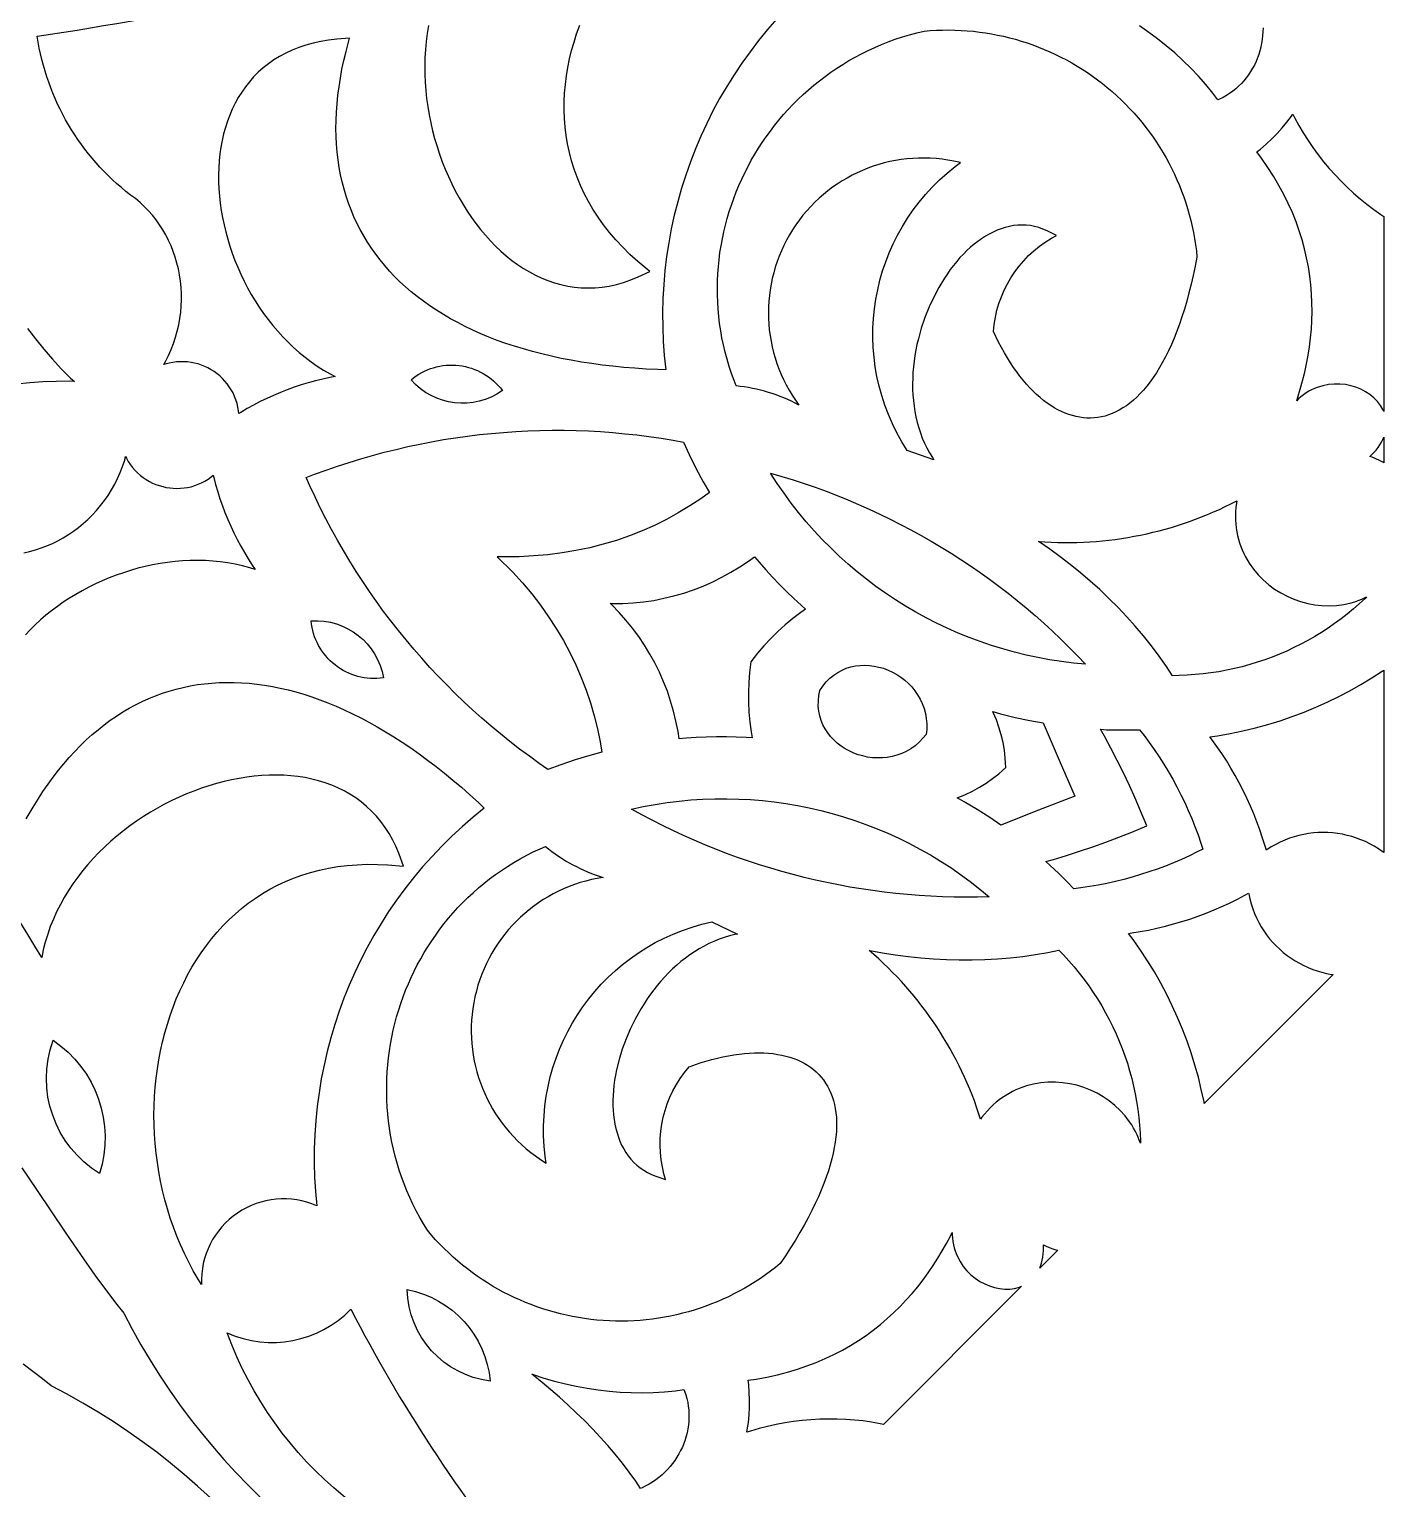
# Model space of a CAD drawing. Extents: x -1917 to -261, y -485 to 605.
# Drawn here: x -1179.4 to -1060, y -97 to 31.7 of the extents above; entities that cross this region are included whole.
import ezdxf

# ---------------------------------------------------------------- set-up
doc = ezdxf.new("R2010")
doc.units = 0
doc.layers.add('LAYER_1', color=18, linetype='CONTINUOUS')

msp = doc.modelspace()

# ---------------------------------------------------------------- linework, layer by layer
at = {"layer": 'LAYER_1'}
for points in [[(-1108.93, 36.89, 0.258887), (-1123.28, 1.65), (-1123.99, 1.67), (-1125, 1.72), (-1126, 1.79), (-1126.98, 1.87), (-1127.94, 1.96), (-1128.88, 2.07), (-1129.81, 2.2), (-1130.72, 2.34), (-1131.62, 2.49), (-1132.49, 2.66), (-1133.35, 2.85), (-1134.2, 3.05), (-1135.02, 3.26), (-1135.83, 3.49), (-1136.62, 3.73), (-1137.39, 3.98), (-1138.14, 4.25), (-1138.87, 4.54), (-1139.59, 4.83), (-1140.29, 5.14), (-1140.97, 5.47), (-1141.63, 5.81), (-1142.27, 6.16), (-1142.89, 6.52), (-1143.5, 6.9), (-1144.08, 7.28), (-1144.65, 7.69), (-1145.19, 8.1), (-1145.72, 8.53), (-1146.23, 8.97), (-1146.72, 9.42), (-1147.19, 9.88), (-1147.64, 10.35), (-1148.06, 10.84), (-1148.47, 11.34), (-1148.86, 11.85), (-1149.23, 12.37), (-1149.58, 12.9), (-1149.91, 13.45), (-1150.22, 14.01), (-1150.51, 14.57), (-1150.78, 15.15), (-1151.03, 15.74), (-1151.25, 16.34), (-1151.46, 16.95), (-1151.65, 17.57), (-1151.81, 18.21), (-1151.95, 18.85), (-1152.07, 19.5), (-1152.17, 20.17), (-1152.25, 20.84), (-1152.31, 21.53), (-1152.35, 22.22), (-1152.36, 22.93), (-1152.35, 23.64), (-1152.32, 24.37), (-1152.27, 25.1), (-1152.19, 25.85), (-1152.09, 26.6), (-1151.97, 27.37), (-1151.83, 28.14), (-1151.66, 28.92), (-1151.47, 29.71), (-1151.16, 30.88), (-1152.29, 30.81), (-1153.01, 30.72), (-1153.71, 30.6), (-1154.38, 30.45), (-1155.02, 30.28), (-1155.64, 30.07), (-1156.23, 29.83), (-1156.79, 29.57), (-1157.33, 29.28), (-1157.84, 28.97), (-1158.32, 28.63), (-1158.78, 28.26), (-1159.21, 27.88), (-1159.62, 27.47), (-1159.99, 27.05), (-1160.35, 26.6), (-1160.67, 26.13), (-1160.98, 25.65), (-1161.25, 25.15), (-1161.5, 24.64), (-1161.73, 24.11), (-1161.93, 23.57), (-1162.11, 23.01), (-1162.27, 22.44), (-1162.4, 21.87), (-1162.51, 21.28), (-1162.59, 20.68), (-1162.65, 20.08), (-1162.69, 19.47), (-1162.71, 18.85), (-1162.71, 18.23), (-1162.68, 17.6), (-1162.63, 16.97), (-1162.56, 16.34), (-1162.47, 15.71), (-1162.36, 15.07), (-1162.23, 14.44), (-1162.08, 13.81), (-1161.9, 13.17), (-1161.71, 12.55), (-1161.5, 11.92), (-1161.27, 11.3), (-1161.02, 10.69), (-1160.75, 10.08), (-1160.46, 9.48), (-1160.15, 8.89), (-1159.83, 8.3), (-1159.48, 7.73), (-1159.12, 7.17), (-1158.74, 6.62), (-1158.34, 6.08), (-1157.93, 5.56), (-1157.5, 5.05), (-1157.05, 4.56), (-1156.58, 4.08), (-1156.1, 3.62), (-1155.6, 3.18), (-1155.09, 2.76), (-1154.56, 2.36), (-1154.01, 1.98), (-1153.45, 1.62), (-1152.87, 1.29), (-1152.44, 1.06), (-1152.89, 0.98), (-1153.53, 0.84), (-1154.17, 0.68), (-1154.8, 0.51), (-1155.42, 0.32), (-1156.04, 0.12), (-1156.66, -0.11), (-1157.26, -0.34), (-1157.86, -0.6), (-1158.46, -0.87), (-1159.05, -1.15), (-1159.63, -1.45), (-1160.2, -1.77), (-1160.76, -2.1), (-1160.93, -2.2), (-1160.95, -1.97), (-1161, -1.64), (-1161.08, -1.31), (-1161.18, -0.99), (-1161.3, -0.69), (-1161.44, -0.39), (-1161.59, -0.11), (-1161.77, 0.16), (-1161.95, 0.42), (-1162.16, 0.66), (-1162.38, 0.89), (-1162.61, 1.11), (-1162.85, 1.31), (-1163.11, 1.49), (-1163.37, 1.66), (-1163.65, 1.82), (-1163.93, 1.95), (-1164.22, 2.07), (-1164.52, 2.17), (-1164.83, 2.25), (-1165.14, 2.31), (-1165.46, 2.35), (-1165.78, 2.37), (-1166.1, 2.37), (-1166.43, 2.35), (-1166.76, 2.31), (-1167.08, 2.24), (-1167.41, 2.16), (-1167.55, 2.11), (-1167.4, 2.38), (-1167.13, 2.9), (-1166.89, 3.44), (-1166.68, 3.97), (-1166.5, 4.52), (-1166.35, 5.06), (-1166.22, 5.61), (-1166.13, 6.17), (-1166.05, 6.72), (-1166.01, 7.27), (-1165.99, 7.83), (-1165.99, 8.38), (-1166.02, 8.92), (-1166.07, 9.47), (-1166.15, 10.01), (-1166.26, 10.54), (-1166.38, 11.06), (-1166.53, 11.58), (-1166.71, 12.08), (-1166.9, 12.58), (-1167.12, 13.06), (-1167.36, 13.54), (-1167.62, 14), (-1167.91, 14.44), (-1168.21, 14.87), (-1168.54, 15.28), (-1168.89, 15.67), (-1169.26, 16.05), (-1169.64, 16.41), (-1170.05, 16.74), (-1170.47, 17.05, -0.194027), (-1178.7, 31.05, 0.023981), (-1141.56, 38.57)], [(-1179.67, -37.94), (-1179.06, -36.89), (-1178.63, -36.2), (-1178.2, -35.53), (-1177.75, -34.88), (-1177.3, -34.25), (-1176.84, -33.65), (-1176.36, -33.07), (-1175.88, -32.51), (-1175.39, -31.98), (-1174.89, -31.46), (-1174.38, -30.98), (-1173.86, -30.51), (-1173.34, -30.07), (-1172.81, -29.64), (-1172.27, -29.24), (-1171.72, -28.87), (-1171.16, -28.51), (-1170.6, -28.18), (-1170.03, -27.87), (-1169.45, -27.59), (-1168.86, -27.32), (-1168.27, -27.08), (-1167.67, -26.86), (-1167.07, -26.67), (-1166.46, -26.49), (-1165.84, -26.34), (-1165.22, -26.21), (-1164.58, -26.1), (-1163.95, -26.02), (-1163.31, -25.96), (-1162.66, -25.91), (-1162, -25.9), (-1161.35, -25.9), (-1160.68, -25.93), (-1160.01, -25.98), (-1159.34, -26.05), (-1158.66, -26.14), (-1157.97, -26.26), (-1157.29, -26.4), (-1156.59, -26.56), (-1155.89, -26.74), (-1155.19, -26.95), (-1154.49, -27.18), (-1153.78, -27.43), (-1153.07, -27.7), (-1152.35, -28), (-1151.63, -28.32), (-1150.91, -28.66), (-1150.18, -29.02), (-1149.45, -29.41), (-1148.72, -29.82), (-1147.99, -30.25), (-1147.25, -30.7), (-1146.51, -31.18), (-1145.77, -31.68), (-1145.03, -32.2), (-1144.29, -32.75), (-1143.54, -33.32), (-1142.8, -33.91), (-1142.05, -34.52), (-1141.3, -35.15), (-1140.55, -35.81), (-1139.8, -36.49), (-1139.28, -36.98, 0.258855), (-1154.05, -72.05, 0.55555), (-1164.22, -78.97), (-1164.51, -78.5), (-1164.94, -77.76), (-1165.34, -77.01), (-1165.71, -76.26), (-1166.06, -75.49), (-1166.39, -74.71), (-1166.69, -73.92), (-1166.97, -73.12), (-1167.22, -72.32), (-1167.45, -71.51), (-1167.65, -70.69), (-1167.83, -69.87), (-1167.98, -69.04), (-1168.11, -68.22), (-1168.22, -67.39), (-1168.3, -66.55), (-1168.36, -65.72), (-1168.4, -64.89), (-1168.41, -64.06), (-1168.39, -63.23), (-1168.36, -62.41), (-1168.3, -61.59), (-1168.22, -60.78), (-1168.11, -59.97), (-1167.98, -59.16), (-1167.83, -58.37), (-1167.65, -57.58), (-1167.45, -56.8), (-1167.23, -56.03), (-1166.99, -55.28), (-1166.72, -54.53), (-1166.44, -53.8), (-1166.12, -53.08), (-1165.79, -52.38), (-1165.44, -51.69), (-1165.06, -51.02), (-1164.66, -50.36), (-1164.24, -49.73), (-1163.79, -49.11), (-1163.33, -48.51), (-1162.84, -47.93), (-1162.34, -47.37), (-1161.81, -46.84), (-1161.26, -46.33), (-1160.69, -45.84), (-1160.09, -45.37), (-1159.48, -44.94), (-1158.85, -44.52), (-1158.19, -44.14), (-1157.51, -43.78), (-1156.82, -43.46), (-1156.1, -43.16), (-1155.36, -42.89), (-1154.6, -42.65), (-1153.82, -42.45), (-1153.02, -42.28), (-1152.2, -42.14), (-1151.36, -42.04), (-1150.5, -41.97), (-1149.61, -41.94), (-1148.71, -41.95), (-1147.79, -41.99), (-1146.42, -42.11), (-1146.79, -41.05), (-1147.06, -40.41), (-1147.36, -39.8), (-1147.68, -39.23), (-1148.03, -38.68), (-1148.4, -38.17), (-1148.8, -37.69), (-1149.23, -37.24), (-1149.67, -36.83), (-1150.14, -36.44), (-1150.62, -36.08), (-1151.13, -35.76), (-1151.65, -35.46), (-1152.19, -35.2), (-1152.74, -34.96), (-1153.31, -34.76), (-1153.89, -34.58), (-1154.49, -34.43), (-1155.09, -34.3), (-1155.71, -34.21), (-1156.33, -34.14), (-1156.97, -34.09), (-1157.61, -34.08), (-1158.26, -34.09), (-1158.91, -34.12), (-1159.57, -34.18), (-1160.23, -34.26), (-1160.9, -34.36), (-1161.56, -34.49), (-1162.23, -34.64), (-1162.9, -34.82), (-1163.56, -35.02), (-1164.22, -35.23), (-1164.88, -35.48), (-1165.54, -35.74), (-1166.19, -36.02), (-1166.84, -36.32), (-1167.47, -36.64), (-1168.1, -36.99), (-1168.72, -37.35), (-1169.34, -37.73), (-1169.94, -38.13), (-1170.53, -38.55), (-1171.1, -38.98), (-1171.66, -39.44), (-1172.21, -39.91), (-1172.74, -40.39), (-1173.26, -40.9), (-1173.76, -41.42), (-1174.24, -41.95), (-1174.7, -42.5), (-1175.13, -43.07), (-1175.55, -43.65), (-1175.95, -44.25), (-1176.32, -44.86), (-1176.66, -45.48), (-1176.99, -46.12), (-1177.28, -46.76), (-1177.55, -47.43), (-1177.78, -48.1), (-1177.99, -48.79), (-1178.17, -49.48), (-1178.31, -50.16, 0.023948), (-1199.26, -18.58, -0.193982)], [(-1180.07, -68.7), (-1178.76, -70.61), (-1176.17, -74.45), (-1174.89, -76.33), (-1173.61, -78.15), (-1172.33, -79.89), (-1171.69, -80.73), (-1171.06, -81.52, 0.208481), (-1133.56, -112.37)], [(-1146.61, -125.42, 0.208478), (-1177.46, -87.92), (-1178.24, -87.29), (-1179.08, -86.64), (-1179.94, -86)]]:
    msp.add_lwpolyline(points, format="xyb", dxfattribs=at)
for points in [[(-1144.21, 32.01), (-1144.33, 31.31), (-1144.42, 30.6), (-1144.48, 29.88), (-1144.52, 29.16), (-1144.54, 28.44), (-1144.53, 27.72), (-1144.5, 27), (-1144.44, 26.28), (-1144.37, 25.57), (-1144.27, 24.85), (-1144.15, 24.14), (-1144, 23.43), (-1143.84, 22.73), (-1143.66, 22.03), (-1143.45, 21.35), (-1143.23, 20.67), (-1142.99, 20), (-1142.73, 19.34), (-1142.45, 18.69), (-1142.15, 18.05), (-1141.84, 17.43), (-1141.51, 16.82), (-1141.16, 16.22), (-1140.79, 15.64), (-1140.42, 15.08), (-1140.02, 14.54), (-1139.61, 14.01), (-1139.19, 13.51), (-1138.75, 13.02), (-1138.29, 12.56), (-1137.83, 12.12), (-1137.35, 11.7), (-1136.86, 11.3), (-1136.35, 10.94), (-1135.84, 10.59), (-1135.31, 10.28), (-1134.77, 10), (-1134.22, 9.74), (-1133.67, 9.52), (-1133.1, 9.32), (-1132.52, 9.16), (-1131.93, 9.03), (-1131.34, 8.94), (-1130.74, 8.89), (-1130.13, 8.87), (-1129.51, 8.88), (-1128.89, 8.94), (-1128.26, 9.04), (-1127.63, 9.18), (-1127, 9.35), (-1126.36, 9.57), (-1125.72, 9.84), (-1124.7, 10.33), (-1125.75, 11.21), (-1126.44, 11.83), (-1127.08, 12.46), (-1127.68, 13.11), (-1128.25, 13.76), (-1128.77, 14.43), (-1129.25, 15.11), (-1129.7, 15.8), (-1130.1, 16.49), (-1130.47, 17.2), (-1130.81, 17.91), (-1131.1, 18.63), (-1131.36, 19.35), (-1131.59, 20.08), (-1131.78, 20.82), (-1131.94, 21.56), (-1132.06, 22.3), (-1132.15, 23.05), (-1132.21, 23.8), (-1132.24, 24.55), (-1132.23, 25.3), (-1132.2, 26.05), (-1132.13, 26.81), (-1132.04, 27.56), (-1131.91, 28.31), (-1131.76, 29.06), (-1131.58, 29.8), (-1131.37, 30.54), (-1131.14, 31.28), (-1130.87, 32.02)], [(-1070.62, 31.79), (-1070.63, 31.45), (-1070.65, 31.11), (-1070.69, 30.77), (-1070.74, 30.44), (-1070.81, 30.1), (-1070.89, 29.78), (-1070.99, 29.45), (-1071.1, 29.14), (-1071.23, 28.83), (-1071.38, 28.52), (-1071.54, 28.23), (-1071.71, 27.94), (-1071.89, 27.66), (-1072.09, 27.39), (-1072.3, 27.13), (-1072.53, 26.88), (-1072.77, 26.65), (-1073.02, 26.42), (-1073.28, 26.21), (-1073.56, 26.01), (-1073.85, 25.83), (-1074.14, 25.66), (-1074.46, 25.51), (-1074.59, 25.45), (-1075.05, 26.05), (-1075.67, 26.81), (-1076.31, 27.54), (-1076.99, 28.24), (-1077.68, 28.92), (-1078.4, 29.58), (-1079.15, 30.21), (-1079.91, 30.82), (-1080.7, 31.4), (-1081.5, 31.96)], [(-1179.56, 5.3), (-1178.86, 4.38), (-1178.13, 3.48), (-1177.37, 2.6), (-1176.58, 1.75), (-1175.76, 0.93), (-1175.43, 0.62), (-1175.88, 0.64), (-1177.04, 0.63), (-1178.2, 0.59), (-1179.36, 0.51), (-1180.51, 0.39)], [(-1179.88, -14.47), (-1179.37, -14.35), (-1178.86, -14.22), (-1178.35, -14.05), (-1177.86, -13.86), (-1177.37, -13.65), (-1176.89, -13.42), (-1176.41, -13.16), (-1175.95, -12.88), (-1175.51, -12.57), (-1175.07, -12.25), (-1174.65, -11.9), (-1174.24, -11.54), (-1173.85, -11.15), (-1173.47, -10.75), (-1173.11, -10.32), (-1172.77, -9.88), (-1172.45, -9.42), (-1172.15, -8.94), (-1171.87, -8.44), (-1171.62, -7.93), (-1171.38, -7.41), (-1171.18, -6.86), (-1170.99, -6.3), (-1170.91, -6), (-1170.84, -6.14), (-1170.67, -6.43), (-1170.49, -6.71), (-1170.29, -6.97), (-1170.07, -7.21), (-1169.85, -7.44), (-1169.6, -7.65), (-1169.35, -7.85), (-1169.09, -8.02), (-1168.81, -8.18), (-1168.53, -8.33), (-1168.24, -8.45), (-1167.94, -8.56), (-1167.64, -8.64), (-1167.33, -8.71), (-1167.02, -8.76), (-1166.71, -8.79), (-1166.39, -8.8), (-1166.08, -8.79), (-1165.76, -8.76), (-1165.44, -8.72), (-1165.13, -8.65), (-1164.82, -8.56), (-1164.52, -8.44), (-1164.21, -8.31), (-1163.92, -8.16), (-1163.63, -7.98), (-1163.36, -7.79), (-1163.18, -7.64), (-1163.14, -7.83), (-1162.97, -8.46), (-1162.79, -9.09), (-1162.59, -9.71), (-1162.38, -10.33), (-1162.15, -10.94), (-1161.9, -11.54), (-1161.64, -12.14), (-1161.36, -12.73), (-1161.07, -13.31), (-1160.76, -13.89), (-1160.44, -14.46), (-1160.1, -15.02), (-1159.74, -15.57), (-1159.49, -15.94), (-1159.95, -15.8), (-1160.59, -15.63), (-1161.24, -15.48), (-1161.9, -15.37), (-1162.56, -15.27), (-1163.22, -15.21), (-1163.88, -15.17), (-1164.55, -15.15), (-1165.22, -15.16), (-1165.88, -15.19), (-1166.55, -15.24), (-1167.21, -15.32), (-1167.87, -15.42), (-1168.53, -15.54), (-1169.18, -15.68), (-1169.83, -15.84), (-1170.47, -16.03), (-1171.11, -16.23), (-1171.74, -16.45), (-1172.36, -16.69), (-1172.97, -16.94), (-1173.57, -17.22), (-1174.16, -17.51), (-1174.74, -17.82), (-1175.31, -18.14), (-1175.87, -18.48), (-1176.41, -18.84), (-1176.93, -19.21), (-1177.45, -19.59), (-1177.94, -19.99), (-1178.42, -20.4), (-1178.88, -20.83), (-1179.33, -21.26), (-1179.75, -21.71)]]:
    msp.add_lwpolyline(points, dxfattribs=at)
for points in [[(-1100.51, 31.51, -0.414412), (-1076.44, 11.59), (-1076.6, 10.79), (-1076.77, 9.97), (-1076.95, 9.19), (-1077.15, 8.43), (-1077.34, 7.7), (-1077.55, 7), (-1077.77, 6.32), (-1077.99, 5.67), (-1078.22, 5.05), (-1078.46, 4.45), (-1078.7, 3.88), (-1078.96, 3.33), (-1079.21, 2.81), (-1079.48, 2.32), (-1079.74, 1.85), (-1080.02, 1.4), (-1080.3, 0.98), (-1080.58, 0.59), (-1080.87, 0.22), (-1081.16, -0.13), (-1081.45, -0.45), (-1081.75, -0.75), (-1082.05, -1.02), (-1082.36, -1.28), (-1082.67, -1.51), (-1082.97, -1.71), (-1083.29, -1.9), (-1083.6, -2.06), (-1083.91, -2.2), (-1084.23, -2.32), (-1084.54, -2.42), (-1084.86, -2.49), (-1085.18, -2.55), (-1085.5, -2.59), (-1085.82, -2.6), (-1086.14, -2.6), (-1086.46, -2.58), (-1086.78, -2.53), (-1087.1, -2.47), (-1087.42, -2.39), (-1087.74, -2.29), (-1088.06, -2.17), (-1088.38, -2.03), (-1088.7, -1.87), (-1089.02, -1.69), (-1089.33, -1.5), (-1089.65, -1.28), (-1089.96, -1.05), (-1090.27, -0.8), (-1090.58, -0.53), (-1090.88, -0.24), (-1091.18, 0.07), (-1091.48, 0.39), (-1091.77, 0.73), (-1092.06, 1.09), (-1092.34, 1.47), (-1092.62, 1.86), (-1092.89, 2.27), (-1093.16, 2.7), (-1093.42, 3.14), (-1093.93, 4.08), (-1094.38, 5.02, -0.248752), (-1089.27, 13.25), (-1088.84, 13.5), (-1089.29, 13.73), (-1089.65, 13.91), (-1090.02, 14.06), (-1090.39, 14.19), (-1090.76, 14.29), (-1091.13, 14.36), (-1091.51, 14.4), (-1091.88, 14.41), (-1092.25, 14.4), (-1092.62, 14.36), (-1092.98, 14.29), (-1093.35, 14.2), (-1093.71, 14.09), (-1094.06, 13.96), (-1094.42, 13.8), (-1094.76, 13.62), (-1095.1, 13.43), (-1095.44, 13.21), (-1095.77, 12.97), (-1096.1, 12.72), (-1096.42, 12.45), (-1096.73, 12.16), (-1097.04, 11.86), (-1097.34, 11.54), (-1097.63, 11.2), (-1097.91, 10.85), (-1098.19, 10.49), (-1098.45, 10.12), (-1098.71, 9.73), (-1099.2, 8.92), (-1099.65, 8.07), (-1100.06, 7.19), (-1100.43, 6.27), (-1100.75, 5.33), (-1101.01, 4.37), (-1101.13, 3.89), (-1101.23, 3.4), (-1101.31, 2.9), (-1101.39, 2.41), (-1101.44, 1.91), (-1101.49, 1.42), (-1101.51, 0.92), (-1101.52, 0.42), (-1101.52, -0.07), (-1101.49, -0.56), (-1101.45, -1.05), (-1101.39, -1.54), (-1101.32, -2.02), (-1101.23, -2.5), (-1101.11, -2.98), (-1100.98, -3.45), (-1100.83, -3.91), (-1100.66, -4.36), (-1100.47, -4.81), (-1100.25, -5.24), (-1100.02, -5.67), (-1099.76, -6.09), (-1099.64, -6.28), (-1102, -5.46, -0.389309), (-1097.77, 19.57), (-1097.3, 19.93), (-1097.88, 20.05, 0.687121), (-1111.55, -1.45, 0.098951), (-1117.08, 0.23), (-1117.26, 0.7), (-1117.49, 1.32), (-1117.69, 1.95), (-1117.88, 2.58), (-1118.05, 3.21), (-1118.2, 3.84), (-1118.33, 4.47), (-1118.44, 5.1), (-1118.53, 5.73), (-1118.61, 6.36), (-1118.66, 6.99), (-1118.7, 7.62), (-1118.73, 8.25), (-1118.73, 8.87), (-1118.72, 9.5), (-1118.69, 10.12), (-1118.64, 10.75), (-1118.58, 11.36), (-1118.5, 11.98), (-1118.4, 12.59), (-1118.29, 13.2), (-1118.16, 13.81), (-1118.02, 14.41), (-1117.86, 15), (-1117.68, 15.6), (-1117.49, 16.18), (-1117.29, 16.76), (-1117.06, 17.34), (-1116.83, 17.91), (-1116.58, 18.47), (-1116.31, 19.03), (-1116.03, 19.58), (-1115.74, 20.12), (-1115.43, 20.65), (-1115.11, 21.18), (-1114.77, 21.69), (-1114.42, 22.2), (-1114.06, 22.7), (-1113.69, 23.19), (-1113.3, 23.67), (-1112.9, 24.15), (-1112.48, 24.61), (-1112.05, 25.06), (-1111.62, 25.5), (-1111.16, 25.92), (-1110.7, 26.34), (-1110.23, 26.74), (-1109.74, 27.14), (-1109.24, 27.52), (-1108.73, 27.89), (-1108.21, 28.24), (-1107.68, 28.58), (-1107.13, 28.91), (-1106.58, 29.22), (-1106.02, 29.52), (-1105.44, 29.8), (-1104.86, 30.07), (-1104.26, 30.33), (-1103.66, 30.57), (-1103.05, 30.79), (-1102.42, 30.99), (-1101.79, 31.18), (-1101.15, 31.36)], [(-1145.74, 0.78, -0.429262), (-1137.69, -0.17, -0.38844)], [(-1114.04, -7.46, -0.137208), (-1086.26, -24.3, -0.237073)], [(-1072.97, -10.1), (-1073.02, -10.48), (-1073.04, -10.85), (-1073.05, -11.21), (-1073.04, -11.57), (-1073.02, -11.93), (-1072.98, -12.28), (-1072.93, -12.62), (-1072.86, -12.96), (-1072.77, -13.29), (-1072.68, -13.61), (-1072.57, -13.92), (-1072.45, -14.23), (-1072.31, -14.53), (-1072.16, -14.83), (-1071.83, -15.39), (-1071.46, -15.92), (-1071.05, -16.41), (-1070.6, -16.87), (-1070.11, -17.29), (-1069.6, -17.67), (-1069.06, -18.01), (-1068.49, -18.31), (-1067.91, -18.57), (-1067.3, -18.78), (-1066.68, -18.94), (-1066.06, -19.06), (-1065.42, -19.13), (-1064.78, -19.15), (-1064.13, -19.12), (-1063.49, -19.03), (-1062.85, -18.89), (-1062.53, -18.79), (-1062.22, -18.69), (-1061.91, -18.57), (-1061.6, -18.43), (-1061.48, -18.37), (-1061.61, -18.5), (-1062.13, -18.97), (-1062.65, -19.43), (-1063.19, -19.88), (-1063.74, -20.31), (-1064.31, -20.72), (-1064.88, -21.12), (-1065.46, -21.49), (-1066.06, -21.86), (-1066.66, -22.2), (-1067.27, -22.53), (-1067.9, -22.84), (-1068.53, -23.14), (-1069.16, -23.41), (-1069.81, -23.67), (-1070.46, -23.91), (-1071.12, -24.13), (-1071.79, -24.33), (-1072.46, -24.52), (-1073.14, -24.68), (-1073.83, -24.83), (-1074.51, -24.96), (-1075.21, -25.07), (-1075.91, -25.15), (-1076.61, -25.22), (-1077.31, -25.27), (-1078.02, -25.3), (-1078.59, -25.31), (-1079.13, -24.5), (-1079.78, -23.58), (-1080.46, -22.68), (-1081.16, -21.81), (-1081.88, -20.95), (-1082.63, -20.11), (-1083.4, -19.3), (-1084.2, -18.5), (-1085.02, -17.72), (-1085.86, -16.97), (-1086.72, -16.23), (-1087.61, -15.52), (-1088.51, -14.83), (-1089.43, -14.15), (-1090.37, -13.5), (-1090.42, -13.47, 0.141174), (-1072.94, -9.9)], [(-1154.55, -20.49, -0.38844), (-1148.18, -25.51, -0.429262)], [(-1126.31, -37.07, -0.237073), (-1094.76, -44.8, -0.137208)], [(-1133.9, -40.36, 0.098636), (-1128.8, -43.09, 0.687102), (-1134.33, -67.95), (-1133.84, -68.28), (-1133.91, -67.69, -0.389323), (-1119.21, -47.01), (-1116.96, -48.09), (-1117.18, -48.14), (-1117.66, -48.25), (-1118.12, -48.39), (-1118.58, -48.55), (-1119.03, -48.73), (-1119.48, -48.93), (-1119.91, -49.15), (-1120.33, -49.38), (-1120.75, -49.64), (-1121.15, -49.91), (-1121.55, -50.2), (-1121.94, -50.5), (-1122.31, -50.82), (-1122.68, -51.15), (-1123.03, -51.5), (-1123.37, -51.86), (-1123.71, -52.23), (-1124.03, -52.61), (-1124.34, -53), (-1124.64, -53.4), (-1124.92, -53.81), (-1125.2, -54.23), (-1125.46, -54.65), (-1125.95, -55.52), (-1126.39, -56.41), (-1126.78, -57.31), (-1127.12, -58.23), (-1127.4, -59.15), (-1127.62, -60.06), (-1127.71, -60.52), (-1127.79, -60.98), (-1127.85, -61.43), (-1127.9, -61.87), (-1127.93, -62.32), (-1127.94, -62.76), (-1127.94, -63.19), (-1127.92, -63.61), (-1127.89, -64.03), (-1127.84, -64.44), (-1127.77, -64.84), (-1127.69, -65.23), (-1127.58, -65.61), (-1127.46, -65.98), (-1127.33, -66.34), (-1127.17, -66.69), (-1126.99, -67.02), (-1126.8, -67.34), (-1126.59, -67.65), (-1126.35, -67.94), (-1126.1, -68.21), (-1125.83, -68.46), (-1125.54, -68.7), (-1125.22, -68.91), (-1124.89, -69.11), (-1124.54, -69.28), (-1124.17, -69.43), (-1123.79, -69.56), (-1123.31, -69.71), (-1123.44, -69.23, -0.248801), (-1121.23, -59.8), (-1120.25, -59.45), (-1119.22, -59.15), (-1118.73, -59.02), (-1118.24, -58.91), (-1117.75, -58.81), (-1117.28, -58.73), (-1116.81, -58.67), (-1116.35, -58.62), (-1115.9, -58.58), (-1115.47, -58.56), (-1115.04, -58.56), (-1114.62, -58.57), (-1114.21, -58.59), (-1113.81, -58.63), (-1113.43, -58.69), (-1113.05, -58.76), (-1112.69, -58.84), (-1112.34, -58.94), (-1112, -59.06), (-1111.68, -59.18), (-1111.37, -59.33), (-1111.07, -59.48), (-1110.78, -59.65), (-1110.51, -59.83), (-1110.26, -60.03), (-1110.01, -60.24), (-1109.78, -60.46), (-1109.57, -60.7), (-1109.37, -60.95), (-1109.19, -61.22), (-1109.02, -61.5), (-1108.86, -61.79), (-1108.72, -62.1), (-1108.6, -62.42), (-1108.49, -62.75), (-1108.4, -63.1), (-1108.33, -63.47), (-1108.28, -63.85), (-1108.24, -64.24), (-1108.22, -64.65), (-1108.22, -65.07), (-1108.24, -65.51), (-1108.28, -65.96), (-1108.34, -66.43), (-1108.42, -66.9), (-1108.52, -67.4), (-1108.64, -67.91), (-1108.78, -68.43), (-1108.94, -68.96), (-1109.13, -69.51), (-1109.34, -70.08), (-1109.57, -70.65), (-1109.82, -71.24), (-1110.1, -71.85), (-1110.4, -72.47), (-1110.73, -73.1), (-1111.08, -73.74), (-1111.45, -74.4), (-1111.85, -75.07), (-1112.28, -75.75), (-1112.73, -76.45), (-1113.19, -77.13, -0.414411), (-1144.29, -74.2), (-1144.64, -73.64), (-1144.97, -73.06), (-1145.28, -72.48), (-1145.58, -71.89), (-1145.85, -71.3), (-1146.11, -70.71), (-1146.35, -70.11), (-1146.58, -69.5), (-1146.78, -68.9), (-1146.97, -68.29), (-1147.14, -67.67), (-1147.29, -67.06), (-1147.43, -66.44), (-1147.54, -65.82), (-1147.65, -65.2), (-1147.73, -64.58), (-1147.8, -63.96), (-1147.85, -63.34), (-1147.88, -62.71), (-1147.89, -62.09), (-1147.89, -61.47), (-1147.88, -60.85), (-1147.85, -60.23), (-1147.8, -59.61), (-1147.73, -59), (-1147.65, -58.39), (-1147.55, -57.78), (-1147.44, -57.17), (-1147.31, -56.57), (-1147.17, -55.97), (-1147.01, -55.37), (-1146.83, -54.78), (-1146.64, -54.2), (-1146.44, -53.61), (-1146.22, -53.04), (-1145.98, -52.47), (-1145.73, -51.91), (-1145.47, -51.35), (-1145.19, -50.8), (-1144.89, -50.26), (-1144.58, -49.72), (-1144.26, -49.2), (-1143.92, -48.68), (-1143.57, -48.17), (-1143.21, -47.67), (-1142.83, -47.17), (-1142.43, -46.69), (-1142.03, -46.22), (-1141.61, -45.76), (-1141.17, -45.31), (-1140.73, -44.87), (-1140.27, -44.44), (-1139.79, -44.02), (-1139.31, -43.62), (-1138.81, -43.22), (-1138.29, -42.84), (-1137.77, -42.48), (-1137.23, -42.12), (-1136.68, -41.78), (-1136.12, -41.46), (-1135.54, -41.14), (-1134.96, -40.85), (-1134.36, -40.57)], [(-1088.22, -49.93), (-1087.74, -50.45), (-1087.28, -50.98), (-1086.83, -51.53), (-1086.4, -52.08), (-1085.98, -52.65), (-1085.59, -53.23), (-1085.21, -53.81), (-1084.84, -54.41), (-1084.5, -55.02), (-1084.17, -55.63), (-1083.86, -56.26), (-1083.57, -56.89), (-1083.29, -57.53), (-1083.04, -58.17), (-1082.8, -58.83), (-1082.58, -59.48), (-1082.38, -60.15), (-1082.2, -60.82), (-1082.03, -61.5), (-1081.89, -62.18), (-1081.76, -62.86), (-1081.66, -63.55), (-1081.57, -64.25), (-1081.5, -64.94), (-1081.46, -65.64), (-1081.43, -66.34), (-1081.43, -66.52), (-1081.47, -66.4), (-1081.59, -66.08), (-1081.73, -65.78), (-1081.87, -65.48), (-1082.03, -65.19), (-1082.2, -64.91), (-1082.38, -64.64), (-1082.77, -64.12), (-1083.2, -63.64), (-1083.67, -63.2), (-1084.17, -62.8), (-1084.7, -62.44), (-1085.25, -62.12), (-1085.83, -61.84), (-1086.43, -61.61), (-1087.04, -61.42), (-1087.66, -61.28), (-1088.3, -61.19), (-1088.93, -61.14), (-1089.58, -61.15), (-1090.22, -61.2), (-1090.86, -61.31), (-1091.48, -61.48), (-1091.8, -61.58), (-1092.11, -61.7), (-1092.41, -61.83), (-1092.71, -61.97), (-1093.01, -62.13), (-1093.3, -62.31), (-1093.59, -62.5), (-1093.87, -62.7), (-1094.14, -62.92), (-1094.41, -63.15), (-1094.67, -63.4), (-1094.92, -63.67), (-1095.17, -63.95), (-1095.4, -64.24), (-1095.52, -64.41, 0.141193), (-1105.35, -49.53), (-1105.3, -49.54), (-1104.17, -49.74), (-1103.05, -49.92), (-1101.92, -50.07), (-1100.79, -50.19), (-1099.66, -50.28), (-1098.53, -50.34), (-1097.4, -50.37), (-1096.27, -50.37), (-1095.15, -50.34), (-1094.03, -50.28), (-1092.91, -50.18), (-1091.79, -50.06), (-1090.68, -49.9), (-1089.58, -49.71), (-1088.62, -49.52)], [(-1177.3, -57.45, -0.33339), (-1173.2, -69.2, -0.355981)], [(-1146.08, -79.42, -0.334606), (-1138.76, -87.49, -0.373494)], [(-1151.04, -81.15, 0.052663), (-1135.58, -104.75, -0.274751), (-1161.95, -83.24, 0.31518)]]:
    msp.add_lwpolyline(points, format="xyb", close=True, dxfattribs=at)
for points in [[(-1067.85, 23.89), (-1067.47, 23.2), (-1067.07, 22.53), (-1066.65, 21.88), (-1066.22, 21.24), (-1065.76, 20.61), (-1065.28, 20), (-1064.79, 19.41), (-1064.27, 18.84), (-1063.74, 18.28), (-1063.19, 17.75), (-1062.63, 17.23), (-1062.05, 16.72), (-1061.46, 16.24), (-1060.85, 15.78), (-1060.22, 15.33), (-1059.97, 15.16), (-1059.97, -2.03), (-1060.05, -1.85), (-1060.27, -1.48), (-1060.53, -1.13), (-1060.84, -0.81), (-1061.19, -0.53), (-1061.57, -0.28), (-1061.98, -0.06), (-1062.42, 0.12), (-1062.88, 0.25), (-1063.36, 0.35), (-1063.84, 0.4), (-1064.34, 0.4), (-1064.85, 0.35), (-1065.35, 0.25), (-1065.84, 0.1), (-1066.09, 0), (-1066.34, -0.12), (-1066.58, -0.24), (-1066.82, -0.39), (-1067.05, -0.55), (-1067.27, -0.72), (-1067.5, -0.92), (-1067.65, -1.07), (-1067.55, -0.77), (-1067.33, -0.04), (-1067.13, 0.69), (-1066.94, 1.43), (-1066.78, 2.18), (-1066.64, 2.93), (-1066.52, 3.69), (-1066.42, 4.46), (-1066.35, 5.23), (-1066.31, 6), (-1066.29, 6.78), (-1066.3, 7.56), (-1066.33, 8.35), (-1066.4, 9.13), (-1066.49, 9.92), (-1066.61, 10.72), (-1066.77, 11.51), (-1066.95, 12.31), (-1067.17, 13.11), (-1067.42, 13.91), (-1067.71, 14.71), (-1068.03, 15.51), (-1068.39, 16.31), (-1068.78, 17.11), (-1069.21, 17.91), (-1069.68, 18.71), (-1070.19, 19.5), (-1070.74, 20.3), (-1071.17, 20.87), (-1070.85, 21.11), (-1070.34, 21.54), (-1069.85, 22), (-1069.38, 22.47), (-1068.94, 22.97), (-1068.51, 23.48), (-1068.11, 24.01), (-1068, 24.18)], [(-1132.24, -3.68), (-1131.17, -3.7), (-1130.1, -3.74), (-1129.03, -3.8), (-1127.96, -3.88), (-1126.89, -3.98), (-1125.83, -4.09), (-1124.76, -4.23), (-1123.7, -4.38), (-1122.63, -4.56), (-1121.71, -4.72), (-1121.21, -5.81), (-1120.62, -7.02), (-1119.98, -8.21), (-1119.43, -9.16), (-1120.19, -9.71), (-1121.17, -10.35), (-1122.18, -10.96), (-1123.21, -11.53), (-1124.28, -12.06), (-1125.37, -12.54), (-1126.49, -12.98), (-1127.64, -13.38), (-1128.8, -13.73), (-1129.99, -14.03), (-1131.2, -14.29), (-1132.42, -14.49), (-1133.67, -14.65), (-1134.93, -14.76), (-1136.2, -14.82), (-1138.14, -14.82), (-1136.77, -16.2), (-1135.91, -17.14), (-1135.1, -18.11), (-1134.33, -19.1), (-1133.61, -20.11), (-1132.94, -21.15), (-1132.31, -22.2), (-1131.74, -23.27), (-1131.21, -24.36), (-1130.73, -25.47), (-1130.3, -26.58), (-1129.91, -27.71), (-1129.58, -28.84), (-1129.3, -29.99), (-1129.07, -31.14), (-1128.92, -32.06), (-1129.98, -32.34), (-1131.27, -32.73), (-1132.54, -33.17), (-1133.67, -33.59), (-1134.44, -33.05), (-1135.31, -32.42), (-1136.17, -31.78), (-1137.02, -31.12), (-1137.86, -30.45), (-1138.68, -29.76), (-1139.49, -29.06), (-1140.29, -28.35), (-1141.08, -27.62), (-1141.85, -26.88), (-1142.6, -26.12), (-1143.35, -25.36), (-1144.08, -24.58), (-1144.79, -23.78), (-1145.5, -22.98), (-1146.18, -22.16), (-1146.86, -21.33), (-1147.51, -20.49), (-1148.16, -19.64), (-1148.79, -18.77), (-1149.4, -17.9), (-1150, -17.01), (-1150.58, -16.12), (-1151.15, -15.21), (-1151.7, -14.29), (-1152.23, -13.36), (-1152.75, -12.42), (-1153.25, -11.48), (-1153.74, -10.52), (-1154.21, -9.55), (-1154.66, -8.58), (-1154.98, -7.85), (-1154.24, -7.56), (-1153.23, -7.19), (-1152.22, -6.84), (-1151.19, -6.51), (-1150.17, -6.19), (-1149.14, -5.89), (-1148.1, -5.62), (-1147.06, -5.36), (-1146.02, -5.12), (-1144.98, -4.89), (-1143.93, -4.69), (-1142.87, -4.5), (-1141.82, -4.34), (-1140.76, -4.19), (-1139.7, -4.06), (-1138.64, -3.95), (-1137.58, -3.86), (-1136.51, -3.79), (-1135.44, -3.73), (-1134.38, -3.7), (-1133.31, -3.68)], [(-1059.97, -6.54), (-1060.05, -6.49), (-1060.35, -6.33), (-1060.67, -6.19), (-1061, -6.06), (-1061.2, -6), (-1061.07, -5.88), (-1060.85, -5.65), (-1060.65, -5.42), (-1060.47, -5.19), (-1060.31, -4.95), (-1060.17, -4.72), (-1060.05, -4.49), (-1059.97, -4.29)], [(-1115.05, -15.3), (-1114.46, -15.97), (-1113.86, -16.62), (-1113.25, -17.26), (-1112.63, -17.88), (-1111.99, -18.5), (-1111.35, -19.09), (-1110.95, -19.44), (-1111.38, -19.74), (-1112.09, -20.26), (-1112.76, -20.82), (-1113.41, -21.41), (-1114.03, -22.02), (-1114.63, -22.67), (-1115.19, -23.34), (-1115.77, -24.09), (-1115.89, -25.03), (-1115.97, -25.9), (-1116, -26.78), (-1116, -27.66), (-1115.96, -28.53), (-1115.87, -29.4), (-1115.75, -30.27), (-1115.65, -30.78), (-1116.18, -30.75), (-1117.06, -30.72), (-1117.94, -30.7), (-1118.82, -30.7), (-1119.71, -30.72), (-1120.59, -30.76), (-1121.48, -30.82), (-1122.1, -30.87), (-1122.2, -30.22), (-1122.38, -29.32), (-1122.59, -28.43), (-1122.85, -27.55), (-1123.14, -26.69), (-1123.47, -25.84), (-1123.84, -25.01), (-1124.24, -24.19), (-1124.68, -23.4), (-1125.16, -22.62), (-1125.66, -21.87), (-1126.21, -21.13), (-1126.79, -20.42), (-1127.39, -19.74), (-1128.04, -19.08), (-1128.18, -18.95), (-1127.98, -18.96), (-1127.07, -18.95), (-1126.15, -18.89), (-1125.24, -18.8), (-1124.34, -18.67), (-1123.45, -18.49), (-1122.56, -18.28), (-1121.69, -18.03), (-1120.83, -17.74), (-1119.98, -17.41), (-1119.14, -17.04), (-1118.33, -16.64), (-1117.53, -16.2), (-1116.75, -15.72), (-1115.98, -15.21), (-1115.45, -14.82)], [(-1105.32, -24.4), (-1104.9, -24.46), (-1104.49, -24.55), (-1104.08, -24.66), (-1103.68, -24.81), (-1103.29, -24.99), (-1102.92, -25.2), (-1102.56, -25.44), (-1102.21, -25.7), (-1101.89, -25.99), (-1101.59, -26.3), (-1101.31, -26.64), (-1101.07, -26.99), (-1100.85, -27.37), (-1100.66, -27.77), (-1100.51, -28.19), (-1100.39, -28.63), (-1100.31, -29.09), (-1100.27, -29.56), (-1100.27, -30.05), (-1100.32, -30.49), (-1100.6, -30.83), (-1100.94, -31.18), (-1101.3, -31.49), (-1101.68, -31.76), (-1102.07, -31.98), (-1102.48, -32.17), (-1102.9, -32.32), (-1103.32, -32.44), (-1103.75, -32.51), (-1104.18, -32.56), (-1104.61, -32.56), (-1105.05, -32.54), (-1105.48, -32.48), (-1105.9, -32.39), (-1106.31, -32.28), (-1106.71, -32.13), (-1107.1, -31.95), (-1107.47, -31.75), (-1107.83, -31.51), (-1108.16, -31.26), (-1108.47, -30.98), (-1108.75, -30.68), (-1109, -30.35), (-1109.23, -30), (-1109.42, -29.64), (-1109.58, -29.25), (-1109.7, -28.85), (-1109.78, -28.43), (-1109.83, -27.99), (-1109.82, -27.53), (-1109.78, -27.06), (-1109.69, -26.61), (-1109.43, -26.23), (-1109.13, -25.86), (-1108.81, -25.54), (-1108.47, -25.26), (-1108.11, -25.02), (-1107.74, -24.82), (-1107.36, -24.66), (-1106.96, -24.53), (-1106.56, -24.45), (-1106.15, -24.4), (-1105.73, -24.38)], [(-1059.97, -40.9), (-1060.1, -40.81), (-1060.45, -40.56), (-1060.82, -40.34), (-1061.2, -40.13), (-1061.58, -39.94), (-1061.98, -39.78), (-1062.38, -39.63), (-1062.79, -39.5), (-1063.2, -39.39), (-1063.62, -39.29), (-1064.04, -39.22), (-1064.46, -39.17), (-1064.89, -39.14), (-1065.32, -39.13), (-1065.75, -39.14), (-1066.18, -39.17), (-1066.6, -39.22), (-1067.03, -39.3), (-1067.45, -39.39), (-1067.87, -39.51), (-1068.29, -39.64), (-1068.7, -39.8), (-1069.1, -39.98), (-1069.5, -40.19), (-1069.89, -40.41), (-1070.27, -40.66), (-1070.32, -40.7), (-1070.42, -40.35), (-1070.65, -39.63), (-1070.89, -38.91), (-1071.15, -38.2), (-1071.43, -37.5), (-1071.73, -36.8), (-1072.04, -36.11), (-1072.37, -35.43), (-1072.71, -34.76), (-1073.08, -34.1), (-1073.46, -33.45), (-1073.85, -32.8), (-1074.26, -32.17), (-1074.69, -31.54), (-1075.14, -30.93), (-1075.31, -30.7), (-1074.64, -30.6), (-1073.51, -30.4), (-1072.4, -30.17), (-1071.29, -29.91), (-1070.2, -29.61), (-1069.12, -29.28), (-1068.05, -28.92), (-1067, -28.52), (-1065.97, -28.1), (-1064.95, -27.64), (-1063.94, -27.15), (-1062.95, -26.64), (-1061.98, -26.09), (-1061.03, -25.51), (-1060.1, -24.91), (-1059.97, -24.82)], [(-1093.76, -28.66), (-1092.47, -28.99), (-1091.18, -29.27), (-1090.01, -29.48), (-1088.59, -32.77), (-1087.21, -35.92), (-1090.42, -37.17), (-1093.75, -38.49), (-1094.72, -37.82), (-1095.83, -37.1), (-1096.97, -36.42), (-1097.59, -36.08), (-1097.51, -36.05), (-1096.86, -35.79), (-1096.23, -35.49), (-1095.62, -35.15), (-1095.03, -34.78), (-1094.46, -34.38), (-1093.91, -33.95), (-1093.29, -33.4), (-1093.34, -32.58), (-1093.42, -31.88), (-1093.54, -31.2), (-1093.7, -30.52), (-1093.9, -29.85), (-1094.13, -29.19), (-1094.4, -28.55), (-1094.44, -28.47)], [(-1084.43, -30.07), (-1083.41, -30.09), (-1082.39, -30.09), (-1081.51, -30.07), (-1081.11, -30.58), (-1080.65, -31.2), (-1080.21, -31.83), (-1079.78, -32.47), (-1079.36, -33.12), (-1078.96, -33.78), (-1078.58, -34.44), (-1078.21, -35.12), (-1077.86, -35.8), (-1077.52, -36.5), (-1077.21, -37.2), (-1076.9, -37.91), (-1076.62, -38.62), (-1076.35, -39.34), (-1076.1, -40.07), (-1075.93, -40.59), (-1076.42, -40.84), (-1077.11, -41.18), (-1077.81, -41.5), (-1078.52, -41.81), (-1079.23, -42.09), (-1079.95, -42.36), (-1080.68, -42.61), (-1081.41, -42.85), (-1082.15, -43.07), (-1082.9, -43.27), (-1083.64, -43.45), (-1084.4, -43.62), (-1085.15, -43.77), (-1085.91, -43.9), (-1086.68, -44.01), (-1087.31, -44.09), (-1087.92, -43.45), (-1088.64, -42.73), (-1089.38, -42.03), (-1089.76, -41.68), (-1089.1, -41.5), (-1087.95, -41.16), (-1086.79, -40.79), (-1085.63, -40.4), (-1084.47, -39.99), (-1083.32, -39.56), (-1082.2, -39.11), (-1080.85, -38.55), (-1081.41, -37.21), (-1081.89, -36.1), (-1082.4, -34.98), (-1082.92, -33.87), (-1083.47, -32.78), (-1084.03, -31.69), (-1084.6, -30.63), (-1084.94, -30.04)], [(-1071.88, -44.54), (-1071.79, -44.99), (-1071.67, -45.43), (-1071.53, -45.85), (-1071.38, -46.26), (-1071.2, -46.67), (-1071, -47.06), (-1070.79, -47.44), (-1070.55, -47.8), (-1070.3, -48.16), (-1070.04, -48.5), (-1069.76, -48.82), (-1069.46, -49.13), (-1069.15, -49.43), (-1068.83, -49.71), (-1068.49, -49.97), (-1068.14, -50.22), (-1067.78, -50.45), (-1067.41, -50.66), (-1067.03, -50.86), (-1066.64, -51.04), (-1066.24, -51.2), (-1065.84, -51.34), (-1065.43, -51.46), (-1065.01, -51.56), (-1064.58, -51.64), (-1064.42, -51.66), (-1075.8, -63.03), (-1075.82, -62.88), (-1076.06, -61.79), (-1076.32, -60.71), (-1076.62, -59.64), (-1076.96, -58.57), (-1077.32, -57.52), (-1077.72, -56.47), (-1078.15, -55.44), (-1078.62, -54.42), (-1079.11, -53.41), (-1079.64, -52.41), (-1080.2, -51.43), (-1080.8, -50.46), (-1081.42, -49.51), (-1082.08, -48.57), (-1082.49, -48.03), (-1082.2, -47.99), (-1081.45, -47.87), (-1080.71, -47.73), (-1079.97, -47.57), (-1079.23, -47.39), (-1078.5, -47.2), (-1077.78, -46.99), (-1077.06, -46.76), (-1076.35, -46.51), (-1075.64, -46.25), (-1074.94, -45.96), (-1074.24, -45.66), (-1073.56, -45.35), (-1072.88, -45.01), (-1072.21, -44.66), (-1071.89, -44.48)], [(-1098.02, -74.61), (-1098, -74.9), (-1097.96, -75.19), (-1097.91, -75.47), (-1097.85, -75.74), (-1097.77, -76), (-1097.68, -76.25), (-1097.57, -76.5), (-1097.33, -76.96), (-1097.05, -77.38), (-1096.72, -77.77), (-1096.37, -78.12), (-1095.99, -78.43), (-1095.58, -78.7), (-1095.16, -78.93), (-1094.73, -79.11), (-1094.29, -79.25), (-1093.84, -79.34), (-1093.39, -79.39), (-1092.95, -79.38), (-1092.52, -79.33), (-1092.1, -79.22), (-1091.91, -79.14), (-1104.07, -91.31), (-1104.37, -91.25), (-1105.13, -91.12), (-1105.88, -91.01), (-1106.65, -90.94), (-1107.41, -90.88), (-1108.18, -90.85), (-1108.94, -90.84), (-1109.71, -90.86), (-1110.48, -90.9), (-1111.25, -90.97), (-1112.02, -91.06), (-1112.78, -91.18), (-1113.54, -91.32), (-1114.3, -91.49), (-1115.06, -91.68), (-1115.81, -91.9), (-1116.12, -92), (-1116.09, -91.8), (-1115.99, -91.14), (-1115.93, -90.48), (-1115.89, -89.81), (-1115.89, -89.15), (-1115.92, -88.48), (-1115.97, -87.82), (-1116.02, -87.42), (-1115.32, -87.32), (-1114.37, -87.15), (-1113.44, -86.94), (-1112.55, -86.71), (-1111.68, -86.45), (-1110.83, -86.16), (-1110.02, -85.85), (-1109.22, -85.51), (-1108.45, -85.15), (-1107.71, -84.76), (-1106.99, -84.35), (-1106.3, -83.92), (-1105.62, -83.46), (-1104.98, -82.99), (-1104.35, -82.5), (-1103.75, -81.98), (-1103.17, -81.45), (-1102.61, -80.91), (-1102.07, -80.34), (-1101.56, -79.76), (-1101.06, -79.17), (-1100.59, -78.56), (-1100.14, -77.94), (-1099.7, -77.31), (-1099.29, -76.66), (-1098.9, -76.01), (-1098.52, -75.35), (-1098.16, -74.67), (-1098.02, -74.39)], [(-1089.79, -75.57), (-1089.47, -75.71), (-1089.14, -75.83), (-1088.81, -75.94), (-1088.72, -75.96), (-1090.31, -77.55), (-1090.23, -77.35), (-1090.15, -77.1), (-1090.08, -76.84), (-1090.03, -76.56), (-1089.99, -76.27), (-1089.97, -75.97), (-1089.97, -75.65), (-1089.97, -75.47)], [(-1134.97, -86.92), (-1134.03, -87.23), (-1133.08, -87.5), (-1132.13, -87.74), (-1131.17, -87.95), (-1130.21, -88.13), (-1129.24, -88.27), (-1128.27, -88.39), (-1127.3, -88.46), (-1126.32, -88.51), (-1125.35, -88.52), (-1124.38, -88.5), (-1123.4, -88.44), (-1122.43, -88.34), (-1121.68, -88.24), (-1121.63, -88.38), (-1121.52, -88.7), (-1121.42, -89.04), (-1121.35, -89.37), (-1121.3, -89.7), (-1121.26, -90.04), (-1121.24, -90.37), (-1121.24, -90.71), (-1121.26, -91.05), (-1121.29, -91.38), (-1121.34, -91.71), (-1121.4, -92.04), (-1121.49, -92.36), (-1121.58, -92.68), (-1121.7, -93), (-1121.82, -93.31), (-1121.97, -93.62), (-1122.13, -93.92), (-1122.3, -94.21), (-1122.48, -94.49), (-1122.68, -94.76), (-1122.9, -95.03), (-1123.12, -95.28), (-1123.36, -95.53), (-1123.61, -95.76), (-1123.88, -95.98), (-1124.15, -96.19), (-1124.44, -96.39), (-1124.74, -96.57), (-1125.05, -96.74), (-1125.37, -96.89), (-1125.5, -96.95), (-1125.93, -96.31), (-1126.51, -95.51), (-1127.11, -94.72), (-1127.74, -93.94), (-1128.39, -93.18), (-1129.06, -92.43), (-1129.75, -91.7), (-1130.45, -90.98), (-1131.17, -90.28), (-1131.91, -89.59), (-1132.65, -88.92), (-1133.42, -88.26), (-1134.19, -87.61), (-1134.97, -86.98), (-1135.1, -86.87)]]:
    msp.add_lwpolyline(points, close=True, dxfattribs=at)

doc.saveas('drawing.dxf')
